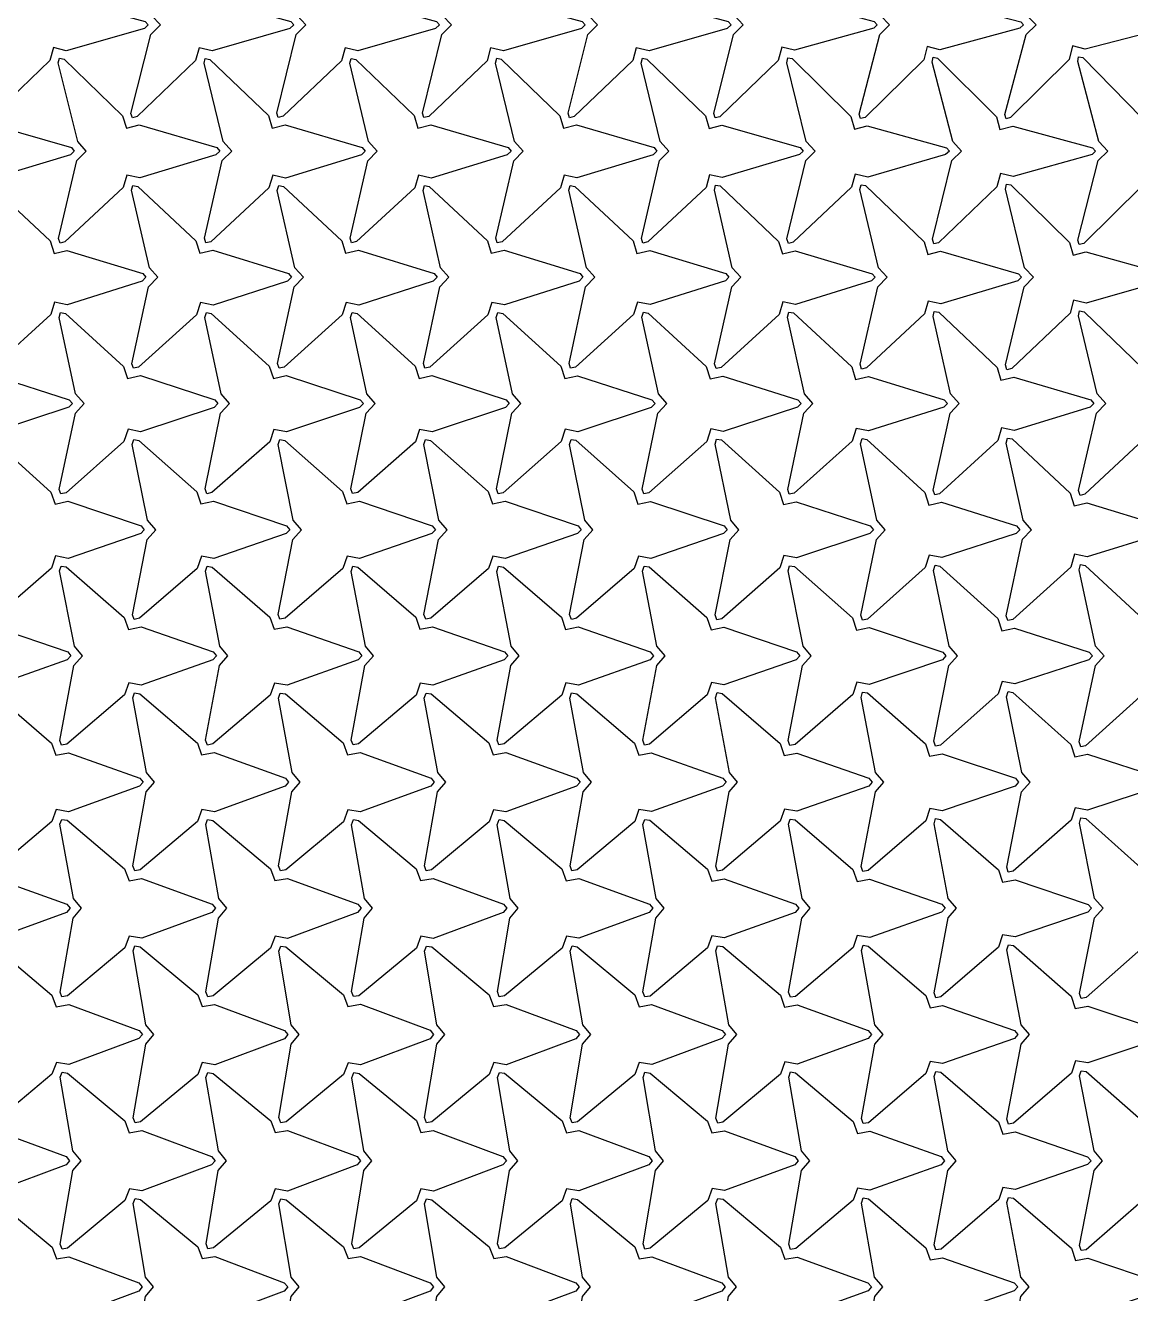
# Model space of a CAD drawing. Extents: x 0 to 195, y 0 to 191.
# Drawn here: x 84.5 to 122.43, y 95.06 to 138.57 of the extents above; entities that cross this region are included whole.
import ezdxf

# ---------------------------------------------------------------- set-up
doc = ezdxf.new("R2010")
doc.units = 0
doc.layers.add('DEFAULT', color=18, linetype='CONTINUOUS')

msp = doc.modelspace()

# ---------------------------------------------------------------- linework, layer by layer
at = {"layer": 'DEFAULT'}
for points in [[(85.438, 139.329), (85.887, 139.454), (88.614, 138.705), (88.713, 138.59), (88.584, 138.472), (85.902, 137.704), (85.462, 137.812), (85.337, 137.373), (83.332, 135.442), (83.168, 135.396), (83.12, 135.549), (83.807, 138.264), (84.146, 138.59), (83.841, 138.916), (83.106, 141.666), (83.146, 141.822), (83.3, 141.782), (85.314, 139.764)], [(90.442, 139.335), (90.889, 139.457), (93.609, 138.706), (93.707, 138.59), (93.577, 138.471), (90.905, 137.699), (90.467, 137.803), (90.342, 137.364), (88.339, 135.451), (88.173, 135.405), (88.124, 135.556), (88.8, 138.263), (89.132, 138.59), (88.827, 138.916), (88.112, 141.652), (88.152, 141.812), (88.305, 141.775), (90.318, 139.772)], [(95.445, 139.341), (95.891, 139.46), (98.605, 138.706), (98.705, 138.59), (98.576, 138.471), (95.905, 137.698), (95.469, 137.799), (95.345, 137.358), (93.342, 135.456), (93.176, 135.41), (93.126, 135.562), (93.794, 138.263), (94.126, 138.59), (93.823, 138.916), (93.114, 141.648), (93.155, 141.807), (93.309, 141.769), (95.321, 139.778)], [(100.443, 139.337), (100.888, 139.456), (103.611, 138.706), (103.71, 138.59), (103.581, 138.472), (100.903, 137.701), (100.466, 137.804), (100.343, 137.362), (98.34, 135.452), (98.175, 135.409), (98.127, 135.564), (98.792, 138.263), (99.123, 138.59), (98.819, 138.917), (98.115, 141.644), (98.155, 141.806), (98.308, 141.771), (100.32, 139.776)], [(105.439, 139.33), (105.884, 139.45), (108.618, 138.705), (108.715, 138.59), (108.584, 138.472), (105.902, 137.704), (105.464, 137.808), (105.341, 137.366), (103.337, 135.449), (103.173, 135.405), (103.125, 135.559), (103.797, 138.263), (104.129, 138.59), (103.825, 138.916), (103.113, 141.65), (103.152, 141.812), (103.304, 141.777), (105.317, 139.77)], [(110.434, 139.321), (110.879, 139.442), (113.629, 138.704), (113.733, 138.59), (113.611, 138.475), (110.888, 137.725), (110.454, 137.826), (110.336, 137.374), (108.331, 135.44), (108.17, 135.399), (108.124, 135.556), (108.8, 138.263), (109.135, 138.59), (108.832, 138.916), (108.11, 141.656), (108.149, 141.818), (108.299, 141.783), (110.314, 139.763)], [(115.418, 139.293), (115.864, 139.418), (118.659, 138.7), (118.755, 138.59), (118.625, 138.477), (115.881, 137.736), (115.442, 137.846), (115.325, 137.397), (113.314, 135.418), (113.157, 135.376), (113.113, 135.532), (113.824, 138.264), (114.156, 138.59), (113.841, 138.916), (113.106, 141.666), (113.139, 141.834), (113.282, 141.806), (115.302, 139.74)], [(120.403, 139.268), (120.852, 139.399), (123.684, 138.697), (123.783, 138.59), (123.659, 138.481), (120.864, 137.763), (120.429, 137.869), (120.319, 137.408), (118.306, 135.408), (118.15, 135.365), (118.107, 135.519), (118.837, 138.265), (119.181, 138.59), (118.869, 138.914), (118.094, 141.694), (118.126, 141.858), (118.267, 141.827), (120.291, 139.719)], [(82.959, 135.035), (83.404, 135.151), (86.079, 134.379), (86.177, 134.26), (86.045, 134.137), (83.421, 133.343), (82.983, 133.444), (82.854, 133.011), (80.855, 131.143), (80.682, 131.091), (80.628, 131.237), (81.289, 133.933), (81.613, 134.26), (81.305, 134.587), (80.621, 137.3), (80.665, 137.459), (80.824, 137.42), (82.832, 135.467)], [(87.965, 135.044), (88.41, 135.159), (91.068, 134.381), (91.169, 134.26), (91.039, 134.136), (88.424, 133.339), (87.986, 133.439), (87.855, 133.008), (85.858, 131.146), (85.69, 131.104), (85.639, 131.262), (86.264, 133.932), (86.591, 134.26), (86.295, 134.588), (85.625, 137.29), (85.67, 137.451), (85.829, 137.413), (87.835, 135.474)], [(92.968, 135.051), (93.413, 135.164), (96.061, 134.382), (96.164, 134.26), (96.036, 134.136), (93.425, 133.337), (92.989, 133.435), (92.858, 133.003), (90.861, 131.151), (90.693, 131.109), (90.641, 131.268), (91.258, 133.932), (91.582, 134.26), (91.285, 134.588), (90.63, 137.279), (90.674, 137.443), (90.833, 137.408), (92.838, 135.479)], [(97.968, 135.049), (98.41, 135.161), (101.066, 134.381), (101.167, 134.26), (101.037, 134.136), (98.425, 133.337), (97.99, 133.433), (97.86, 132.999), (95.864, 131.154), (95.695, 131.112), (95.642, 131.27), (96.256, 133.931), (96.576, 134.26), (96.279, 134.588), (95.632, 137.273), (95.676, 137.44), (95.834, 137.406), (97.839, 135.48)], [(102.965, 135.045), (103.408, 135.157), (106.071, 134.38), (106.172, 134.26), (106.043, 134.137), (103.422, 133.342), (102.986, 133.439), (102.857, 133.004), (100.86, 131.149), (100.693, 131.109), (100.642, 131.27), (101.256, 133.931), (101.579, 134.26), (101.283, 134.588), (100.631, 137.278), (100.674, 137.444), (100.831, 137.41), (102.836, 135.476)], [(107.961, 135.038), (108.403, 135.149), (111.081, 134.379), (111.185, 134.26), (111.06, 134.139), (108.413, 133.355), (107.981, 133.449), (107.856, 133.008), (105.858, 131.146), (105.69, 131.105), (105.64, 131.264), (106.262, 133.932), (106.585, 134.26), (106.287, 134.588), (105.629, 137.282), (105.672, 137.447), (105.829, 137.413), (107.835, 135.474)], [(112.946, 135.012), (113.389, 135.128), (116.109, 134.376), (116.207, 134.26), (116.076, 134.141), (113.405, 133.368), (112.971, 133.466), (112.848, 133.022), (110.847, 131.132), (110.682, 131.09), (110.633, 131.249), (111.277, 133.932), (111.601, 134.26), (111.297, 134.587), (110.625, 137.292), (110.663, 137.463), (110.813, 137.434), (112.824, 135.452)], [(117.938, 134.999), (118.383, 135.118), (121.121, 134.374), (121.226, 134.26), (121.102, 134.144), (118.392, 133.388), (117.958, 133.488), (117.84, 133.038), (115.835, 131.116), (115.673, 131.075), (115.627, 131.233), (116.293, 133.933), (116.625, 134.26), (116.322, 134.586), (115.614, 137.317), (115.653, 137.48), (115.804, 137.446), (117.818, 135.44)], [(122.918, 134.963), (123.363, 135.086), (126.162, 134.37), (126.257, 134.26), (126.128, 134.147), (123.38, 133.408), (122.942, 133.515), (122.827, 133.063), (120.817, 131.091), (120.66, 131.052), (120.616, 131.209), (121.317, 133.934), (121.647, 134.26), (121.334, 134.586), (120.609, 137.329), (120.642, 137.5), (120.783, 137.474), (122.803, 135.412)], [(85.485, 130.749), (85.925, 130.854), (88.536, 130.055), (88.639, 129.93), (88.509, 129.802), (85.939, 128.985), (85.505, 129.076), (85.371, 128.648), (83.38, 126.845), (83.203, 126.797), (83.146, 126.95), (83.746, 129.601), (84.059, 129.93), (83.76, 130.259), (83.141, 132.924), (83.189, 133.088), (83.353, 133.051), (85.352, 131.176)], [(90.488, 130.754), (90.928, 130.858), (93.53, 130.055), (93.631, 129.93), (93.499, 129.801), (90.944, 128.977), (90.509, 129.07), (90.373, 128.645), (88.382, 126.848), (88.209, 126.807), (88.153, 126.966), (88.73, 129.6), (89.047, 129.93), (88.756, 130.259), (88.142, 132.92), (88.191, 133.084), (88.356, 133.047), (90.354, 131.18)], [(95.49, 130.758), (95.93, 130.862), (98.526, 130.056), (98.629, 129.93), (98.498, 129.801), (95.944, 128.977), (95.51, 129.067), (95.374, 128.641), (93.385, 126.852), (93.212, 126.812), (93.157, 126.975), (93.721, 129.6), (94.038, 129.93), (93.75, 130.259), (93.145, 132.914), (93.194, 133.08), (93.358, 133.044), (95.355, 131.183)], [(100.488, 130.754), (100.927, 130.857), (103.532, 130.055), (103.634, 129.93), (103.502, 129.802), (100.942, 128.98), (100.509, 129.07), (100.374, 128.642), (98.384, 126.851), (98.212, 126.812), (98.157, 126.976), (98.721, 129.6), (99.035, 129.93), (98.746, 130.259), (98.146, 132.91), (98.194, 133.079), (98.357, 133.045), (100.355, 131.182)], [(105.485, 130.75), (105.925, 130.854), (108.536, 130.055), (108.643, 129.93), (108.519, 129.804), (105.934, 128.993), (105.502, 129.082), (105.371, 128.649), (103.379, 126.844), (103.209, 126.807), (103.156, 126.972), (103.724, 129.6), (104.041, 129.93), (103.752, 130.259), (103.144, 132.916), (103.191, 133.084), (103.354, 133.05), (105.353, 131.177)], [(110.475, 130.733), (110.916, 130.84), (113.554, 130.052), (113.658, 129.93), (113.531, 129.805), (110.928, 129.002), (110.496, 129.093), (110.366, 128.657), (108.373, 126.836), (108.203, 126.796), (108.149, 126.957), (108.739, 129.601), (109.052, 129.93), (108.755, 130.259), (108.142, 132.92), (108.186, 133.092), (108.343, 133.063), (110.345, 131.163)], [(115.465, 130.715), (115.907, 130.825), (118.574, 130.05), (118.68, 129.93), (118.556, 129.808), (115.915, 129.022), (115.483, 129.114), (115.358, 128.673), (113.361, 126.821), (113.195, 126.783), (113.145, 126.946), (113.751, 129.601), (114.069, 129.93), (113.772, 130.258), (113.135, 132.937), (113.178, 133.107), (113.334, 133.077), (115.338, 131.15)], [(120.45, 130.688), (120.892, 130.801), (123.604, 130.046), (123.707, 129.93), (123.581, 129.811), (120.903, 129.041), (120.468, 129.14), (120.346, 128.696), (118.344, 126.798), (118.182, 126.76), (118.134, 126.922), (118.774, 129.602), (119.094, 129.93), (118.79, 130.258), (118.128, 132.955), (118.167, 133.126), (118.318, 133.098), (120.327, 131.129)], [(83, 126.445), (83.443, 126.552), (86, 125.729), (86.113, 125.6), (85.992, 125.47), (83.447, 124.642), (83.013, 124.732), (82.877, 124.307), (80.888, 122.526), (80.713, 122.484), (80.657, 122.645), (81.222, 125.27), (81.535, 125.6), (81.246, 125.929), (80.647, 128.58), (80.697, 128.744), (80.864, 128.706), (82.86, 126.861)], [(88.006, 126.456), (88.445, 126.555), (90.996, 125.73), (91.102, 125.6), (90.974, 125.468), (88.456, 124.628), (88.024, 124.714), (87.884, 124.293), (85.899, 122.54), (85.719, 122.495), (85.66, 122.651), (86.215, 125.269), (86.517, 125.6), (86.222, 125.93), (85.656, 128.556), (85.708, 128.725), (85.875, 128.692), (87.867, 126.875)], [(93.01, 126.463), (93.447, 126.558), (95.992, 125.73), (96.097, 125.6), (95.968, 125.467), (93.459, 124.623), (93.027, 124.709), (92.886, 124.288), (90.902, 122.544), (90.725, 122.505), (90.667, 122.668), (91.198, 125.269), (91.505, 125.6), (91.219, 125.931), (90.658, 128.553), (90.711, 128.72), (90.881, 128.684), (92.871, 126.883)], [(98.01, 126.462), (98.447, 126.557), (100.993, 125.73), (101.099, 125.6), (100.971, 125.467), (98.457, 124.626), (98.026, 124.71), (97.887, 124.287), (95.903, 122.545), (95.727, 122.508), (95.669, 122.674), (96.193, 125.268), (96.499, 125.6), (96.215, 125.931), (95.66, 128.549), (95.712, 128.718), (95.881, 128.684), (97.872, 126.884)], [(103.007, 126.456), (103.443, 126.551), (106.001, 125.729), (106.107, 125.6), (105.979, 125.468), (103.453, 124.632), (103.022, 124.717), (102.884, 124.292), (100.899, 122.54), (100.725, 122.504), (100.668, 122.671), (101.195, 125.269), (101.501, 125.6), (101.216, 125.931), (100.659, 128.55), (100.711, 128.72), (100.879, 128.687), (102.87, 126.88)], [(107.999, 126.443), (108.438, 126.543), (111.011, 125.728), (111.119, 125.6), (110.993, 125.47), (108.447, 124.643), (108.016, 124.728), (107.881, 124.299), (105.894, 122.533), (105.72, 122.497), (105.665, 122.663), (106.203, 125.269), (106.51, 125.6), (106.223, 125.93), (105.656, 128.557), (105.705, 128.73), (105.869, 128.7), (107.863, 126.867)], [(112.99, 126.428), (113.428, 126.528), (116.03, 125.725), (116.138, 125.6), (116.013, 125.473), (113.437, 124.658), (113.006, 124.745), (112.874, 124.312), (110.885, 122.521), (110.713, 122.485), (110.659, 122.651), (111.216, 125.269), (111.524, 125.6), (111.233, 125.93), (110.652, 128.567), (110.7, 128.739), (110.861, 128.71), (112.858, 126.857)], [(117.975, 126.402), (118.414, 126.507), (121.058, 125.722), (121.162, 125.6), (121.035, 125.475), (118.426, 124.675), (117.994, 124.765), (117.866, 124.328), (115.872, 122.505), (115.704, 122.468), (115.651, 122.632), (116.234, 125.27), (116.546, 125.6), (116.25, 125.929), (115.645, 128.584), (115.689, 128.758), (115.846, 128.73), (117.847, 126.836)], [(122.961, 126.377), (123.401, 126.485), (126.086, 125.718), (126.193, 125.6), (126.07, 125.48), (123.409, 124.702), (122.977, 124.795), (122.854, 124.349), (120.856, 122.484), (120.692, 122.447), (120.643, 122.612), (121.254, 125.271), (121.574, 125.6), (121.276, 125.928), (120.634, 128.61), (120.676, 128.781), (120.831, 128.75), (122.836, 126.816)], [(85.518, 122.147), (85.958, 122.246), (88.469, 121.403), (88.581, 121.27), (88.458, 121.136), (85.964, 120.286), (85.532, 120.369), (85.391, 119.95), (83.408, 118.222), (83.23, 118.183), (83.17, 118.347), (83.69, 120.938), (83.994, 121.27), (83.71, 121.601), (83.162, 124.214), (83.215, 124.383), (83.385, 124.349), (85.374, 122.559)], [(90.525, 122.158), (90.961, 122.25), (93.464, 121.404), (93.574, 121.27), (93.449, 121.134), (90.968, 120.278), (90.538, 120.36), (90.395, 119.942), (88.414, 118.23), (88.234, 118.19), (88.173, 118.353), (88.684, 120.938), (88.981, 121.27), (88.694, 121.601), (88.168, 124.197), (88.224, 124.367), (88.396, 124.334), (90.382, 122.573)], [(95.527, 122.162), (95.961, 122.251), (98.463, 121.404), (98.573, 121.27), (98.447, 121.134), (95.969, 120.277), (95.54, 120.356), (95.397, 119.938), (93.418, 118.234), (93.237, 118.196), (93.176, 118.361), (93.675, 120.938), (93.972, 121.27), (93.689, 121.602), (93.171, 124.192), (93.227, 124.363), (93.4, 124.329), (95.385, 122.579)], [(100.525, 122.157), (100.959, 122.246), (103.469, 121.403), (103.577, 121.27), (103.45, 121.134), (100.968, 120.279), (100.538, 120.359), (100.396, 119.94), (98.416, 118.232), (98.237, 118.196), (98.177, 118.363), (98.674, 120.938), (98.971, 121.27), (98.688, 121.602), (98.171, 124.191), (98.226, 124.363), (98.398, 124.332), (100.383, 122.576)], [(105.52, 122.149), (105.954, 122.239), (108.477, 121.402), (108.586, 121.27), (108.459, 121.136), (105.963, 120.287), (105.534, 120.365), (105.394, 119.943), (103.413, 118.229), (103.236, 118.193), (103.176, 118.36), (103.676, 120.938), (103.976, 121.27), (103.693, 121.601), (103.169, 124.197), (103.223, 124.369), (103.393, 124.338), (105.38, 122.569)], [(110.512, 122.135), (110.947, 122.228), (113.492, 121.4), (113.601, 121.27), (113.476, 121.138), (110.955, 120.3), (110.525, 120.381), (110.388, 119.956), (108.404, 118.216), (108.229, 118.182), (108.172, 118.352), (108.685, 120.938), (108.986, 121.27), (108.702, 121.601), (108.165, 124.205), (108.217, 124.379), (108.384, 124.349), (110.374, 122.558)], [(115.5, 122.116), (115.937, 122.212), (118.512, 121.397), (118.622, 121.27), (118.498, 121.141), (115.944, 120.316), (115.515, 120.4), (115.381, 119.969), (113.394, 118.204), (113.221, 118.168), (113.166, 118.336), (113.701, 120.939), (114.004, 121.27), (113.715, 121.601), (113.16, 124.219), (113.209, 124.394), (113.372, 124.365), (115.365, 122.541)], [(120.487, 122.092), (120.924, 122.192), (123.539, 121.394), (123.648, 121.27), (123.526, 121.144), (120.93, 120.339), (120.5, 120.425), (120.371, 119.988), (118.379, 118.184), (118.21, 118.149), (118.157, 118.316), (118.72, 120.94), (119.027, 121.27), (118.734, 121.6), (118.152, 124.237), (118.198, 124.412), (118.359, 124.383), (120.356, 122.524)], [(83.03, 117.838), (83.466, 117.928), (85.953, 117.075), (86.064, 116.94), (85.939, 116.803), (83.473, 115.94), (83.042, 116.023), (82.896, 115.609), (80.916, 113.903), (80.735, 113.862), (80.673, 114.024), (81.183, 116.608), (81.48, 116.94), (81.193, 117.271), (80.669, 119.866), (80.726, 120.033), (80.901, 119.997), (82.886, 118.251)], [(88.035, 117.845), (88.471, 117.935), (90.944, 117.076), (91.055, 116.94), (90.93, 116.802), (88.478, 115.934), (88.047, 116.014), (87.901, 115.601), (85.923, 113.91), (85.742, 113.874), (85.68, 114.041), (86.166, 116.607), (86.461, 116.94), (86.18, 117.272), (85.675, 119.853), (85.731, 120.024), (85.905, 119.992), (87.889, 118.256)], [(93.039, 117.853), (93.473, 117.939), (95.938, 117.077), (96.05, 116.94), (95.925, 116.801), (93.48, 115.93), (93.051, 116.007), (92.904, 115.594), (90.928, 113.918), (90.746, 113.881), (90.684, 114.049), (91.158, 116.607), (91.45, 116.94), (91.171, 117.272), (90.678, 119.843), (90.736, 120.016), (90.911, 119.984), (92.893, 118.264)], [(98.039, 117.852), (98.472, 117.937), (100.941, 117.076), (101.052, 116.94), (100.926, 116.801), (98.479, 115.931), (98.051, 116.007), (97.905, 115.592), (95.929, 113.919), (95.748, 113.884), (95.685, 114.053), (96.154, 116.607), (96.445, 116.94), (96.166, 117.272), (95.68, 119.839), (95.738, 120.013), (95.912, 119.983), (97.893, 118.265)], [(103.037, 117.849), (103.47, 117.934), (105.945, 117.076), (106.058, 116.94), (105.935, 116.802), (103.475, 115.937), (103.048, 116.012), (102.905, 115.593), (100.928, 113.918), (100.747, 113.883), (100.685, 114.052), (101.155, 116.607), (101.447, 116.94), (101.168, 117.272), (100.679, 119.841), (100.737, 120.015), (100.911, 119.985), (102.892, 118.263)], [(108.03, 117.837), (108.463, 117.922), (110.961, 117.074), (111.07, 116.94), (110.945, 116.804), (108.47, 115.945), (108.042, 116.022), (107.899, 115.603), (105.921, 113.908), (105.742, 113.874), (105.682, 114.044), (106.163, 116.607), (106.454, 116.94), (106.172, 117.272), (105.678, 119.845), (105.733, 120.021), (105.905, 119.992), (107.888, 118.255)], [(113.021, 117.821), (113.455, 117.91), (115.977, 117.072), (116.089, 116.94), (115.968, 116.807), (113.459, 115.963), (113.032, 116.04), (112.894, 115.614), (110.913, 113.898), (110.737, 113.865), (110.678, 114.035), (111.171, 116.607), (111.468, 116.94), (111.186, 117.272), (110.672, 119.859), (110.725, 120.035), (110.894, 120.006), (112.881, 118.241)], [(118.008, 117.798), (118.443, 117.891), (121.001, 117.069), (121.113, 116.94), (120.992, 116.81), (118.447, 115.982), (118.018, 116.064), (117.883, 115.634), (115.898, 113.878), (115.725, 113.844), (115.669, 114.014), (116.193, 116.608), (116.49, 116.94), (116.201, 117.271), (115.666, 119.874), (115.716, 120.051), (115.881, 120.023), (117.872, 118.224)], [(122.991, 117.769), (123.427, 117.866), (126.033, 117.065), (126.145, 116.94), (126.026, 116.814), (123.43, 116.008), (123.002, 116.092), (122.873, 115.654), (120.883, 113.859), (120.713, 113.824), (120.66, 113.991), (121.215, 116.609), (121.517, 116.94), (121.223, 117.27), (120.656, 119.897), (120.703, 120.073), (120.864, 120.046), (122.86, 118.2)], [(85.544, 113.531), (85.977, 113.615), (88.43, 112.748), (88.542, 112.61), (88.417, 112.47), (85.984, 111.593), (85.554, 111.672), (85.405, 111.262), (83.429, 109.589), (83.246, 109.551), (83.182, 109.716), (83.661, 112.277), (83.95, 112.61), (83.668, 112.942), (83.18, 115.51), (83.24, 115.68), (83.417, 115.646), (85.397, 113.942)], [(90.549, 113.54), (90.982, 113.622), (93.421, 112.749), (93.534, 112.61), (93.41, 112.469), (90.987, 111.588), (90.558, 111.664), (90.409, 111.255), (88.435, 109.596), (88.252, 109.561), (88.189, 109.731), (88.646, 112.276), (88.936, 112.61), (88.659, 112.943), (88.183, 115.501), (88.244, 115.672), (88.423, 115.639), (90.401, 113.949)], [(95.551, 113.543), (95.983, 113.624), (98.42, 112.749), (98.533, 112.61), (98.411, 112.469), (95.987, 111.589), (95.56, 111.661), (95.412, 111.25), (93.439, 109.601), (93.255, 109.567), (93.191, 109.737), (93.64, 112.276), (93.927, 112.61), (93.65, 112.943), (93.187, 115.493), (93.247, 115.666), (93.426, 115.635), (95.403, 113.953)], [(100.55, 113.542), (100.982, 113.623), (103.421, 112.749), (103.535, 112.61), (103.413, 112.469), (100.986, 111.591), (100.559, 111.663), (100.412, 111.25), (98.438, 109.601), (98.255, 109.567), (98.191, 109.737), (98.64, 112.276), (98.926, 112.61), (98.649, 112.943), (98.188, 115.491), (98.248, 115.666), (98.425, 115.636), (100.402, 113.952)], [(105.545, 113.532), (105.976, 113.613), (108.433, 112.747), (108.545, 112.61), (108.421, 112.47), (105.982, 111.596), (105.554, 111.671), (105.408, 111.257), (103.433, 109.594), (103.252, 109.562), (103.19, 109.734), (103.643, 112.276), (103.928, 112.61), (103.65, 112.943), (103.187, 115.492), (103.245, 115.67), (103.42, 115.643), (105.399, 113.945)], [(110.538, 113.521), (110.97, 113.603), (113.446, 112.746), (113.56, 112.61), (113.439, 112.473), (110.973, 111.61), (110.546, 111.685), (110.403, 111.266), (108.427, 109.586), (108.248, 109.554), (108.187, 109.727), (108.65, 112.276), (108.939, 112.61), (108.661, 112.943), (108.182, 115.504), (108.24, 115.679), (108.414, 115.65), (110.395, 113.937)], [(115.525, 113.498), (115.957, 113.584), (118.471, 112.742), (118.582, 112.61), (118.459, 112.475), (115.963, 111.626), (115.535, 111.704), (115.395, 111.281), (113.415, 109.571), (113.239, 109.538), (113.18, 109.711), (113.666, 112.277), (113.957, 112.61), (113.673, 112.942), (113.177, 115.515), (113.231, 115.695), (113.4, 115.669), (115.385, 113.918)], [(120.511, 113.474), (120.945, 113.565), (123.495, 112.739), (123.608, 112.61), (123.488, 112.479), (120.949, 111.648), (120.521, 111.729), (120.386, 111.299), (118.401, 109.552), (118.228, 109.52), (118.173, 109.692), (118.684, 112.278), (118.982, 112.61), (118.696, 112.941), (118.168, 115.539), (118.219, 115.716), (118.385, 115.688), (120.374, 113.899)], [(83.049, 109.209), (83.483, 109.294), (85.919, 108.419), (86.034, 108.28), (85.912, 108.139), (83.486, 107.259), (83.057, 107.336), (82.908, 106.927), (80.933, 105.264), (80.749, 105.225), (80.684, 105.39), (81.156, 107.946), (81.445, 108.28), (81.164, 108.612), (80.681, 111.176), (80.742, 111.346), (80.921, 111.311), (82.899, 109.616)], [(88.056, 109.222), (88.487, 109.301), (90.911, 108.42), (91.024, 108.28), (90.9, 108.137), (88.492, 107.25), (88.063, 107.325), (87.912, 106.918), (85.94, 105.272), (85.755, 105.237), (85.691, 105.406), (86.141, 107.946), (86.426, 108.28), (86.148, 108.613), (85.688, 111.161), (85.75, 111.332), (85.931, 111.298), (87.906, 109.629)], [(93.06, 109.228), (93.49, 109.306), (95.904, 108.421), (96.019, 108.28), (95.897, 108.137), (93.493, 107.248), (93.066, 107.32), (92.916, 106.912), (90.944, 105.278), (90.76, 105.245), (90.695, 105.416), (91.131, 107.945), (91.415, 108.28), (91.14, 108.613), (90.691, 111.152), (90.754, 111.325), (90.935, 111.293), (92.909, 109.635)], [(98.06, 109.228), (98.49, 109.305), (100.905, 108.421), (101.019, 108.28), (100.898, 108.137), (98.493, 107.248), (98.067, 107.319), (97.917, 106.91), (95.946, 105.281), (95.762, 105.248), (95.696, 105.419), (96.128, 107.945), (96.41, 108.28), (96.134, 108.613), (95.693, 111.146), (95.755, 111.322), (95.935, 111.293), (97.909, 109.634)], [(103.056, 109.222), (103.486, 109.299), (105.913, 108.42), (106.027, 108.28), (105.904, 108.138), (103.49, 107.254), (103.063, 107.325), (102.915, 106.914), (100.943, 105.277), (100.76, 105.245), (100.696, 105.419), (101.128, 107.945), (101.41, 108.28), (101.135, 108.613), (100.693, 111.147), (100.755, 111.324), (100.933, 111.295), (102.908, 109.632)], [(108.051, 109.213), (108.48, 109.29), (110.924, 108.418), (111.038, 108.28), (110.917, 108.14), (108.484, 107.263), (108.058, 107.335), (107.911, 106.921), (105.938, 105.27), (105.757, 105.239), (105.693, 105.412), (106.135, 107.946), (106.419, 108.28), (106.143, 108.613), (105.69, 111.155), (105.751, 111.331), (105.928, 111.301), (107.905, 109.626)], [(113.041, 109.195), (113.471, 109.276), (115.943, 108.416), (116.057, 108.28), (115.935, 108.142), (113.475, 107.277), (113.048, 107.351), (112.905, 106.933), (110.929, 105.258), (110.75, 105.227), (110.689, 105.401), (111.146, 107.946), (111.432, 108.28), (111.153, 108.613), (110.686, 111.165), (110.744, 111.343), (110.917, 111.316), (112.897, 109.611)], [(118.029, 109.174), (118.46, 109.258), (120.965, 108.413), (121.081, 108.28), (120.962, 108.146), (118.462, 107.298), (118.035, 107.374), (117.896, 106.95), (115.916, 105.241), (115.74, 105.21), (115.682, 105.384), (116.163, 107.947), (116.452, 108.28), (116.17, 108.612), (115.679, 111.182), (115.734, 111.359), (115.905, 111.332), (117.889, 109.595)], [(123.011, 109.144), (123.444, 109.232), (125.999, 108.409), (126.112, 108.28), (125.992, 108.15), (123.447, 107.321), (123.019, 107.402), (122.884, 106.972), (120.899, 105.219), (120.727, 105.187), (120.671, 105.359), (121.187, 107.948), (121.48, 108.28), (121.191, 108.611), (120.67, 111.203), (120.721, 111.381), (120.887, 111.355), (122.876, 109.572)], [(85.56, 104.898), (85.991, 104.977), (88.403, 104.091), (88.518, 103.949), (88.397, 103.807), (85.993, 102.918), (85.564, 102.993), (85.413, 102.587), (83.441, 100.944), (83.256, 100.907), (83.19, 101.075), (83.642, 103.616), (83.923, 103.949), (83.643, 104.283), (83.19, 106.825), (83.253, 106.997), (83.434, 106.964), (85.409, 105.303)], [(90.565, 104.907), (90.995, 104.983), (93.395, 104.092), (93.51, 103.949), (93.389, 103.806), (90.998, 102.911), (90.569, 102.984), (90.417, 102.579), (88.446, 100.951), (88.262, 100.918), (88.196, 101.089), (88.628, 103.615), (88.909, 103.949), (88.633, 104.283), (88.194, 106.815), (88.258, 106.987), (88.441, 106.955), (90.413, 105.313)], [(95.567, 104.91), (95.996, 104.985), (98.392, 104.093), (98.508, 103.949), (98.388, 103.806), (95.998, 102.911), (95.572, 102.98), (95.42, 102.574), (93.451, 100.957), (93.266, 100.924), (93.199, 101.097), (93.62, 103.615), (93.899, 103.949), (93.626, 104.284), (93.197, 106.808), (93.261, 106.983), (93.443, 106.952), (95.415, 105.315)], [(100.565, 104.907), (100.993, 104.981), (103.397, 104.092), (103.513, 103.949), (103.392, 103.806), (100.996, 102.914), (100.57, 102.984), (100.419, 102.576), (98.449, 100.954), (98.265, 100.923), (98.2, 101.098), (98.619, 103.615), (98.897, 103.949), (98.623, 104.284), (98.198, 106.805), (98.262, 106.981), (98.443, 106.953), (100.415, 105.315)], [(105.561, 104.9), (105.989, 104.974), (108.406, 104.091), (108.522, 103.949), (108.403, 103.808), (105.991, 102.922), (105.565, 102.993), (105.416, 102.582), (103.444, 100.948), (103.262, 100.918), (103.198, 101.094), (103.623, 103.615), (103.903, 103.949), (103.628, 104.284), (103.196, 106.81), (103.259, 106.987), (103.439, 106.958), (105.412, 105.309)], [(110.553, 104.887), (110.982, 104.963), (113.42, 104.089), (113.537, 103.949), (113.418, 103.81), (110.983, 102.934), (110.557, 103.006), (110.411, 102.591), (108.438, 100.94), (108.257, 100.909), (108.194, 101.084), (108.633, 103.615), (108.913, 103.949), (108.636, 104.283), (108.193, 106.818), (108.254, 106.995), (108.431, 106.968), (110.406, 105.299)], [(115.542, 104.868), (115.972, 104.947), (118.442, 104.086), (118.559, 103.949), (118.441, 103.813), (115.972, 102.952), (115.545, 103.026), (115.403, 102.607), (113.426, 100.924), (113.248, 100.894), (113.188, 101.07), (113.647, 103.616), (113.93, 103.949), (113.649, 104.283), (113.187, 106.831), (113.245, 107.009), (113.42, 106.982), (115.399, 105.285)], [(120.527, 104.841), (120.958, 104.925), (123.469, 104.082), (123.585, 103.949), (123.467, 103.816), (120.959, 102.972), (120.531, 103.051), (120.392, 102.626), (118.411, 100.905), (118.237, 100.874), (118.179, 101.049), (118.668, 103.617), (118.955, 103.949), (118.669, 104.282), (118.179, 106.851), (118.234, 107.03), (118.403, 107.004), (120.387, 105.263)], [(123.022, 100.503), (123.452, 100.586), (125.981, 99.751), (126.097, 99.619), (125.979, 99.488), (123.453, 98.652), (123.024, 98.732), (122.888, 98.305), (120.904, 96.566), (120.732, 96.536), (120.677, 96.711), (121.175, 99.287), (121.464, 99.619), (121.176, 99.952), (120.676, 102.529), (120.73, 102.706), (120.9, 102.678), (122.885, 100.928)], [(83.06, 100.568), (83.492, 100.648), (85.901, 99.761), (86.018, 99.619), (85.899, 99.477), (83.493, 98.589), (83.063, 98.665), (82.912, 98.259), (80.939, 96.611), (80.754, 96.575), (80.689, 96.742), (81.144, 99.286), (81.428, 99.619), (81.148, 99.953), (80.688, 102.5), (80.751, 102.669), (80.934, 102.634), (82.908, 100.973)], [(88.067, 100.58), (88.496, 100.655), (90.892, 99.763), (91.008, 99.619), (90.888, 99.475), (88.498, 98.58), (88.07, 98.654), (87.917, 98.249), (85.946, 96.621), (85.761, 96.587), (85.696, 96.757), (86.13, 99.285), (86.409, 99.619), (86.131, 99.953), (85.695, 102.483), (85.759, 102.655), (85.943, 102.622), (87.915, 100.985)], [(93.071, 100.588), (93.5, 100.661), (95.885, 99.764), (96.003, 99.619), (95.885, 99.475), (93.5, 98.578), (93.073, 98.649), (92.92, 98.243), (90.951, 96.626), (90.766, 96.595), (90.7, 96.768), (91.119, 99.285), (91.397, 99.619), (91.123, 99.954), (90.698, 102.475), (90.764, 102.647), (90.948, 102.615), (92.918, 100.992)], [(98.071, 100.587), (98.498, 100.658), (100.888, 99.763), (101.005, 99.619), (100.885, 99.475), (98.5, 98.578), (98.073, 98.649), (97.92, 98.243), (95.951, 96.626), (95.767, 96.596), (95.701, 96.771), (96.117, 99.285), (96.391, 99.619), (96.117, 99.954), (95.701, 102.468), (95.766, 102.644), (95.949, 102.615), (97.919, 100.993)], [(103.067, 100.581), (103.495, 100.652), (105.895, 99.762), (106.012, 99.619), (105.892, 99.476), (103.496, 98.584), (103.07, 98.654), (102.919, 98.246), (100.949, 96.624), (100.766, 96.595), (100.701, 96.771), (101.117, 99.285), (101.393, 99.619), (101.119, 99.954), (100.7, 102.471), (100.764, 102.647), (100.946, 102.618), (102.917, 100.989)], [(108.061, 100.571), (108.489, 100.644), (110.906, 99.761), (111.023, 99.619), (110.904, 99.478), (108.49, 98.593), (108.063, 98.664), (107.915, 98.254), (105.943, 96.616), (105.762, 96.587), (105.698, 96.764), (106.123, 99.285), (106.401, 99.619), (106.126, 99.954), (105.697, 102.478), (105.76, 102.655), (105.94, 102.626), (107.912, 100.981)], [(113.051, 100.553), (113.48, 100.629), (115.926, 99.758), (116.042, 99.619), (115.923, 99.48), (113.481, 98.608), (113.054, 98.681), (112.908, 98.266), (110.934, 96.604), (110.755, 96.576), (110.693, 96.752), (111.135, 99.285), (111.414, 99.619), (111.136, 99.953), (110.693, 102.488), (110.753, 102.666), (110.93, 102.639), (112.906, 100.968)], [(118.038, 100.531), (118.468, 100.61), (120.95, 99.755), (121.067, 99.619), (120.948, 99.484), (118.469, 98.627), (118.041, 98.704), (117.899, 98.283), (115.92, 96.587), (115.745, 96.558), (115.686, 96.735), (116.152, 99.286), (116.436, 99.619), (116.154, 99.952), (115.685, 102.506), (115.743, 102.684), (115.916, 102.657), (117.896, 100.95)], [(120.533, 96.191), (120.962, 96.271), (123.461, 95.423), (123.58, 95.289), (123.464, 95.156), (120.961, 94.31), (120.532, 94.389), (120.392, 93.966), (118.411, 92.245), (118.238, 92.217), (118.182, 92.394), (118.662, 94.956), (118.947, 95.289), (118.662, 95.622), (118.182, 98.184), (118.239, 98.361), (118.412, 98.333), (120.393, 96.613)], [(85.566, 96.249), (85.996, 96.325), (88.392, 95.432), (88.51, 95.289), (88.392, 95.146), (85.996, 94.254), (85.566, 94.33), (85.413, 93.927), (83.441, 92.283), (83.257, 92.25), (83.193, 92.421), (83.636, 94.955), (83.914, 95.289), (83.634, 95.623), (83.194, 98.156), (83.258, 98.327), (83.442, 98.293), (85.414, 96.654)], [(90.572, 96.258), (91, 96.33), (93.385, 95.433), (93.503, 95.289), (93.385, 95.145), (91, 94.248), (90.571, 94.322), (90.417, 93.919), (88.446, 92.291), (88.263, 92.26), (88.198, 92.434), (88.623, 94.955), (88.9, 95.289), (88.623, 95.624), (88.198, 98.145), (88.264, 98.317), (88.449, 98.285), (90.419, 96.663)], [(95.573, 96.26), (96, 96.33), (98.385, 95.433), (98.503, 95.289), (98.385, 95.145), (96, 94.248), (95.573, 94.319), (95.42, 93.913), (93.451, 92.296), (93.267, 92.266), (93.201, 92.441), (93.617, 94.955), (93.891, 95.289), (93.617, 95.624), (93.201, 98.138), (93.267, 98.312), (93.451, 98.282), (95.42, 96.665)], [(100.572, 96.258), (100.998, 96.328), (103.388, 95.433), (103.506, 95.289), (103.388, 95.145), (100.998, 94.25), (100.571, 94.322), (100.419, 93.916), (98.449, 92.294), (98.266, 92.265), (98.201, 92.441), (98.617, 94.955), (98.891, 95.289), (98.617, 95.624), (98.201, 98.138), (98.267, 98.312), (98.451, 98.282), (100.42, 96.665)], [(105.567, 96.25), (105.994, 96.321), (108.397, 95.432), (108.516, 95.289), (108.398, 95.147), (105.993, 94.259), (105.566, 94.329), (105.417, 93.92), (103.446, 92.29), (103.264, 92.261), (103.2, 92.438), (103.619, 94.955), (103.895, 95.289), (103.619, 95.624), (103.2, 98.141), (103.264, 98.317), (103.446, 98.288), (105.417, 96.659)], [(110.559, 96.237), (110.986, 96.309), (113.412, 95.43), (113.532, 95.289), (113.415, 95.149), (110.985, 94.271), (110.558, 94.343), (110.412, 93.929), (108.438, 92.28), (108.258, 92.251), (108.196, 92.428), (108.629, 94.955), (108.906, 95.289), (108.628, 95.623), (108.196, 98.15), (108.259, 98.326), (108.439, 98.298), (110.412, 96.649)], [(115.548, 96.217), (115.976, 96.292), (118.434, 95.427), (118.552, 95.289), (118.434, 95.152), (115.975, 94.286), (115.548, 94.362), (115.404, 93.944), (113.427, 92.266), (113.25, 92.237), (113.189, 92.412), (113.644, 94.956), (113.924, 95.289), (113.642, 95.623), (113.19, 98.164), (113.25, 98.341), (113.427, 98.313), (115.404, 96.634)]]:
    msp.add_lwpolyline(points, close=True, dxfattribs=at)

doc.saveas('drawing.dxf')
